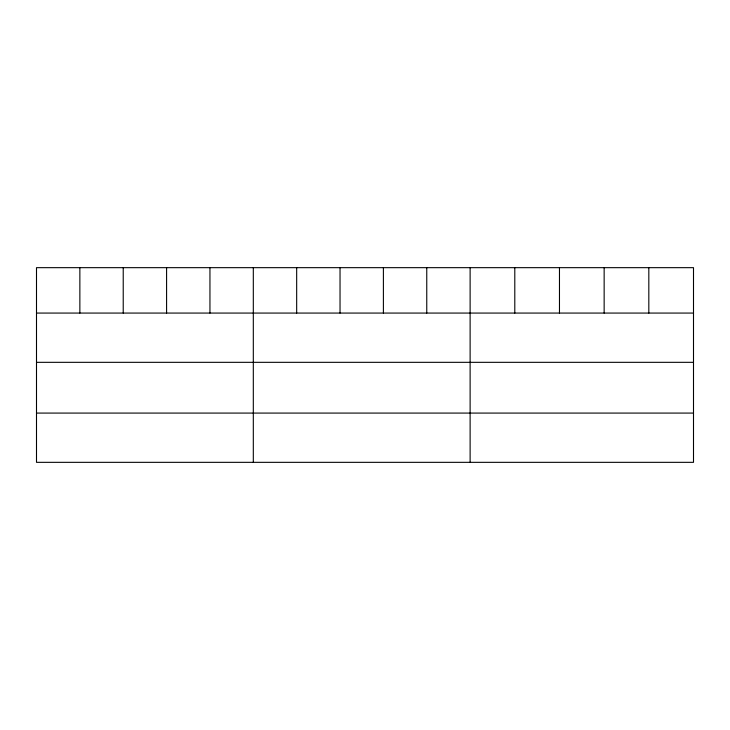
<?xml version="1.0" encoding="UTF-8"?>
<svg xmlns="http://www.w3.org/2000/svg" width="730" height="730" viewBox="0 0 730 730"><rect width="100%" height="100%" fill="white"/><g stroke="black" fill="none" stroke-linecap="round" stroke-linejoin="round"><path stroke-width="1.09" d="M693.5 313.07L693.5 462.336L36.5 462.336L36.5 267.664L693.5 267.664L693.5 313.07L36.5 313.07M36.5 362.326L693.5 362.326M36.5 413.08L693.5 413.08M648.824 267.664L648.824 313.07M604.148 267.664L604.148 313.07M559.472 267.664L559.472 313.07M514.796 267.664L514.796 313.07M470.12 267.664L470.12 462.336M426.758 267.664L426.758 313.07M383.396 267.664L383.396 313.07M340.034 267.664L340.034 313.07M296.672 267.664L296.672 313.07M253.31 267.664L253.31 462.336M209.948 267.664L209.948 313.07M166.586 267.664L166.586 313.07M123.224 267.664L123.224 313.07M79.862 267.664L79.862 313.07"/></g></svg>
